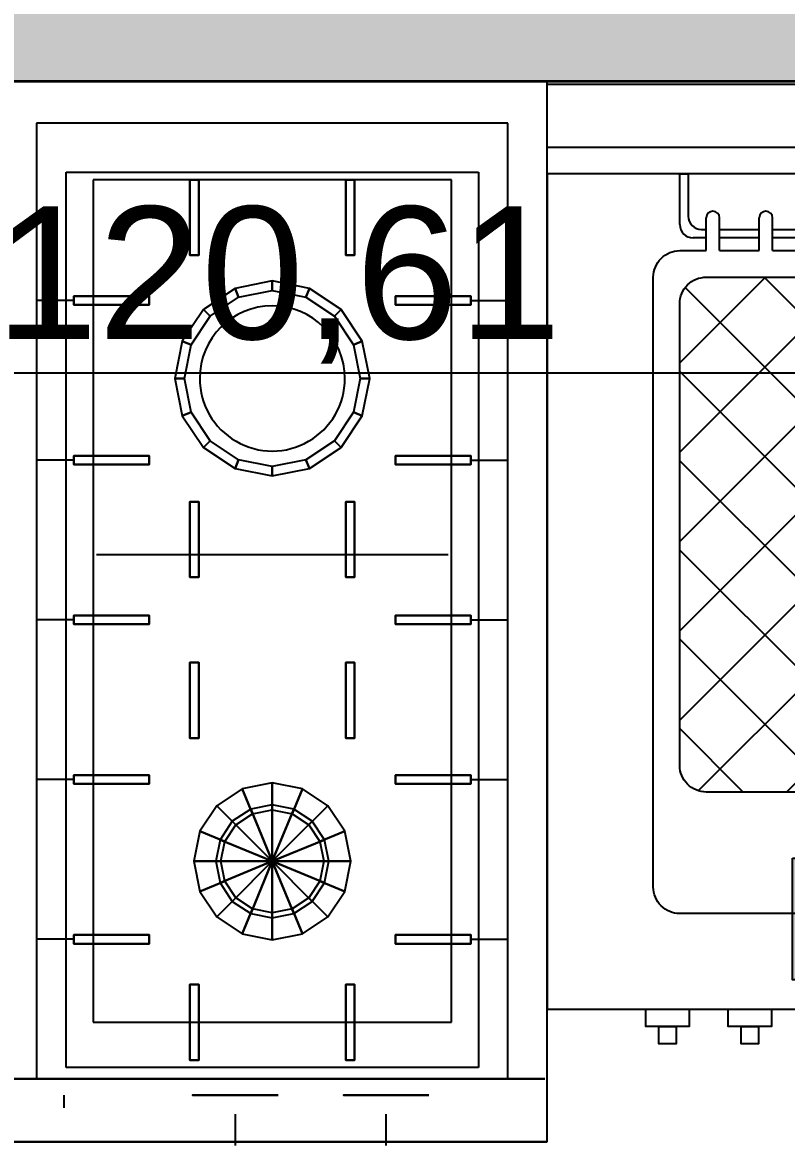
# Model space of a CAD drawing. Header units: millimetres. Extents: x 44201 to 173522, y 14677 to 20075.
# Drawn here: x 172565.4 to 172623.1, y 15085.2 to 15169.9 of the extents above; entities that cross this region are included whole.
import ezdxf

# ---------------------------------------------------------------- set-up
doc = ezdxf.new("R2010")
doc.units = ezdxf.units.MM
for name, color, linetype in [('BLOK', 7, 'Continuous'), ('REMEDY EKİPMAN', 1, 'Continuous'), ('S2000-002 Çizgi', 7, 'Continuous')]:
    doc.layers.add(name, color=color, linetype=linetype)
doc.layers.add('duvar', color=7, linetype='Continuous', lineweight=35)
doc.layers.add('ölçüler', color=143, linetype='Continuous', lineweight=5)
doc.styles.get("Standard").update_dxf_attribs({"font": 'Arial.ttf'})
doc.dimstyles.new('ISO-25', dxfattribs={"dimtxt": 10, "dimasz": 4, "dimexe": 1.25, "dimexo": 0.625, "dimtad": 1, "dimtxsty": 'Standard', "dimblk": 'ARCHTICK', "dimcen": 2.5, "dimse1": 1, "dimse2": 1, "dimadec": 0, "dimazin": 0, "dimtfac": 1, "dimtmove": 0, "dimatfit": 3, "dimldrblk": 'ARCHTICK', "dimfxl": 1, "dimarcsym": 0})

# ---------------------------------------------------------------- blocks, each defined once
blk = doc.blocks.new('_ArchTick')
at = {"color": 0, "linetype": 'ByBlock', "const_width": 0.15}
blk.add_lwpolyline([(-0.5, -0.5), (0.5, 0.5)], dxfattribs=at)
blk = doc.blocks.new('*D431')
at = {"layer": 'Defpoints', "color": 0, "transparency": 16777216}
for p in [(172483.128, 15201.8), (172758.199, 15165.522), (172483.391, 15163.628)]:
    blk.add_point(p, dxfattribs=at)
at = {"layer": 'ölçüler', "color": 0, "lineweight": -2, "transparency": 16777216}
blk.add_line((172757.936, 15203.694), (172483.128, 15201.8), dxfattribs=at)
at = {"layer": 'ölçüler', "color": 0, "lineweight": -2, "transparency": 16777216, "xscale": 4, "yscale": 4, "zscale": 4}
for p, rotation in [((172757.936, 15203.694), 0.3948509396219091), ((172483.128, 15201.8), 180.3948509396219)]:
    blk.add_blockref('_ArchTick', p, dxfattribs=dict(at, rotation=rotation))
at = {"layer": 'ölçüler', "color": 0, "transparency": 16777216, "insert": (172620.486, 15209.381), "char_height": 10, "attachment_point": 5, "rotation": 0.39485}
blk.add_mtext('274,82', dxfattribs=at)
blk = doc.blocks.new('dghgdsg')
at = {"layer": 'BLOK'}
for p, q in [((234925.903, 2496.231), (234845.903, 2496.231)), ((234845.903, 2415.622), (234845.903, 2496.231)), ((234925.903, 2415.622), (234925.903, 2495.622)), ((234925.903, 2495.622, -18.022), (234925.903, 2415.622, -18.022)), ((234849.071, 2493.263), (234849.071, 2457.692)), ((234921.16, 2493.263), (234849.071, 2493.263)), ((234862.445, 2490.465, 82.145), (234862.445, 2493.31, 82.145)), ((234874.492, 2490.465, 82.145), (234874.492, 2493.31, 82.145)), ((234886.538, 2490.465, 82.145), (234886.538, 2493.31, 82.145)), ((234898.585, 2490.465, 82.145), (234898.585, 2493.31, 82.145)), ((234910.631, 2490.465, 82.145), (234910.631, 2493.31, 82.145)), ((234921.16, 2457.692), (234921.16, 2493.263)), ((234852.77, 2459.921, 80.627), (234852.77, 2491.034, 80.627)), ((234852.77, 2491.034, 80.627), (234920.307, 2491.034, 80.627)), ((234920.307, 2491.034, 80.627), (234920.307, 2459.921, 80.627)), ((234853.339, 2488.994), (234853.339, 2461.961)), ((234916.892, 2488.994), (234853.339, 2488.994)), ((234916.892, 2461.961), (234916.892, 2488.994)), ((234926.188, 2484.07, 4.932), (234923.816, 2484.07, 4.932)), ((234926.188, 2472.688, 4.932), (234923.816, 2472.688, 4.932)), ((234853.339, 2461.961), (234916.892, 2461.961)), ((234862.445, 2460.49, 82.145), (234862.445, 2457.645, 82.145)), ((234874.492, 2460.49, 82.145), (234874.492, 2457.645, 82.145)), ((234886.538, 2460.49, 82.145), (234886.538, 2457.645, 82.145)), ((234898.585, 2460.49, 82.145), (234898.585, 2457.645, 82.145)), ((234910.631, 2460.49, 82.145), (234910.631, 2457.645, 82.145)), ((234920.307, 2459.921, 80.627), (234852.77, 2459.921, 80.627)), ((234849.071, 2457.692), (234921.16, 2457.692))]:
    blk.add_line(p, q, dxfattribs=at)
at = {"layer": 'BLOK', "extrusion": (1, -1.17146e-15, 0)}
for p, q in [((234881.606, 2462.198, 76.833), (234881.606, 2488.757, 76.833)), ((234881.606, 2488.757, 76.833), (234881.606, 2488.757, 79.678)), ((234881.606, 2462.198, 79.678), (234881.606, 2462.198, 76.833))]:
    blk.add_line(p, q, dxfattribs=at)
at = {"layer": 'BLOK', "extrusion": (-1.27146e-15, -1, 1.74533e-09)}
blk.add_line((234922.394, 2459.737, 0.474), (234923.342, 2459.737, -0.474), dxfattribs=at)
at = {"layer": 'BLOK', "extrusion": (1, -1.17146e-15, 0)}
for centre in [(2484.07, 7.873, 234922.394), (2472.688, 7.873, 234922.394)]:
    blk.add_circle(centre, 3.225, dxfattribs=at)
at = {"layer": 'BLOK'}
for start, end in [(90, 270), (270, 90)]:
    blk.add_arc((234868.326, 2475.478, 81.101), 5.478, start, end, dxfattribs=at)
for points in [[(234921.16, 2496.051), (234921.16, 2496.051), (234921.16, 2415.622, 39.839)], [(234925.903, 2496.231), (234925.903, 2495.622, -3.794), (234925.903, 2415.622, -3.794), (234925.903, 2415.622)], [(234921.16, 2495.622, 58.81), (234921.16, 2495.622, 39.839), (234921.16, 2415.622, 39.839), (234921.16, 2415.622, 58.81)], [(234925.903, 2495.622, -3.794), (234925.903, 2495.622, -3.794), (234925.903, 2415.622, -3.794)], [(234862.777, 2490.465, 82.524), (234862.777, 2490.465, 85.37), (234862.113, 2490.465, 85.37), (234862.113, 2490.465, 82.524)], [(234862.777, 2490.465, 85.37), (234862.777, 2490.465, 85.37), (234862.777, 2490.465, 85.37), (234862.113, 2490.465, 85.37)], [(234862.113, 2490.465, 82.524), (234862.113, 2490.465, 85.37), (234862.113, 2484.773, 85.37)], [(234862.113, 2490.465, 85.37), (234862.777, 2490.465, 85.37), (234862.777, 2484.773, 85.37), (234862.113, 2484.773, 85.37)], [(234862.113, 2484.773, 85.37), (234862.113, 2484.773, 85.37), (234862.113, 2490.465, 82.524)], [(234862.113, 2484.773, 85.37), (234862.777, 2484.773, 85.37), (234862.777, 2490.465, 82.524), (234862.113, 2490.465, 82.524)], [(234862.777, 2484.773, 85.37), (234862.777, 2484.773, 85.37), (234862.777, 2490.465, 85.37), (234862.777, 2490.465, 82.524)], [(234862.777, 2484.773, 85.37), (234862.777, 2484.773, 85.37), (234862.777, 2490.465, 85.37)], [(234874.824, 2490.465, 82.524), (234874.824, 2490.465, 85.37), (234874.16, 2490.465, 85.37), (234874.16, 2490.465, 82.524)], [(234874.824, 2490.465, 85.37), (234874.824, 2490.465, 85.37), (234874.824, 2490.465, 85.37), (234874.16, 2490.465, 85.37)], [(234874.16, 2490.465, 82.524), (234874.16, 2490.465, 85.37), (234874.16, 2484.773, 85.37)], [(234874.16, 2490.465, 85.37), (234874.824, 2490.465, 85.37), (234874.824, 2484.773, 85.37), (234874.16, 2484.773, 85.37)], [(234874.16, 2484.773, 85.37), (234874.16, 2484.773, 85.37), (234874.16, 2490.465, 82.524)], [(234874.16, 2484.773, 85.37), (234874.824, 2484.773, 85.37), (234874.824, 2490.465, 82.524), (234874.16, 2490.465, 82.524)], [(234874.824, 2484.773, 85.37), (234874.824, 2484.773, 85.37), (234874.824, 2490.465, 85.37), (234874.824, 2490.465, 82.524)], [(234874.824, 2484.773, 85.37), (234874.824, 2484.773, 85.37), (234874.824, 2490.465, 85.37)], [(234886.87, 2490.465, 82.524), (234886.87, 2490.465, 85.37), (234886.206, 2490.465, 85.37), (234886.206, 2490.465, 82.524)], [(234886.87, 2490.465, 85.37), (234886.87, 2490.465, 85.37), (234886.87, 2490.465, 85.37), (234886.206, 2490.465, 85.37)], [(234886.206, 2490.465, 82.524), (234886.206, 2490.465, 85.37), (234886.206, 2484.773, 85.37)], [(234886.206, 2490.465, 85.37), (234886.87, 2490.465, 85.37), (234886.87, 2484.773, 85.37), (234886.206, 2484.773, 85.37)], [(234886.206, 2484.773, 85.37), (234886.206, 2484.773, 85.37), (234886.206, 2490.465, 82.524)], [(234886.206, 2484.773, 85.37), (234886.87, 2484.773, 85.37), (234886.87, 2490.465, 82.524), (234886.206, 2490.465, 82.524)], [(234886.87, 2484.773, 85.37), (234886.87, 2484.773, 85.37), (234886.87, 2490.465, 85.37), (234886.87, 2490.465, 82.524)], [(234886.87, 2484.773, 85.37), (234886.87, 2484.773, 85.37), (234886.87, 2490.465, 85.37)], [(234898.917, 2490.465, 82.524), (234898.917, 2490.465, 85.37), (234898.253, 2490.465, 85.37), (234898.253, 2490.465, 82.524)], [(234898.917, 2490.465, 85.37), (234898.917, 2490.465, 85.37), (234898.917, 2490.465, 85.37), (234898.253, 2490.465, 85.37)], [(234898.253, 2490.465, 82.524), (234898.253, 2490.465, 85.37), (234898.253, 2484.773, 85.37)], [(234898.253, 2490.465, 85.37), (234898.917, 2490.465, 85.37), (234898.917, 2484.773, 85.37), (234898.253, 2484.773, 85.37)], [(234898.253, 2484.773, 85.37), (234898.253, 2484.773, 85.37), (234898.253, 2490.465, 82.524)], [(234898.253, 2484.773, 85.37), (234898.917, 2484.773, 85.37), (234898.917, 2490.465, 82.524), (234898.253, 2490.465, 82.524)], [(234898.917, 2484.773, 85.37), (234898.917, 2484.773, 85.37), (234898.917, 2490.465, 85.37), (234898.917, 2490.465, 82.524)], [(234898.917, 2484.773, 85.37), (234898.917, 2484.773, 85.37), (234898.917, 2490.465, 85.37)], [(234910.963, 2490.465, 82.524), (234910.963, 2490.465, 85.37), (234910.299, 2490.465, 85.37), (234910.299, 2490.465, 82.524)], [(234910.963, 2490.465, 85.37), (234910.963, 2490.465, 85.37), (234910.963, 2490.465, 85.37), (234910.299, 2490.465, 85.37)], [(234910.299, 2490.465, 82.524), (234910.299, 2490.465, 85.37), (234910.299, 2484.773, 85.37)], [(234910.299, 2490.465, 85.37), (234910.963, 2490.465, 85.37), (234910.963, 2484.773, 85.37), (234910.299, 2484.773, 85.37)], [(234910.299, 2484.773, 85.37), (234910.299, 2484.773, 85.37), (234910.299, 2490.465, 82.524)], [(234910.299, 2484.773, 85.37), (234910.963, 2484.773, 85.37), (234910.963, 2490.465, 82.524), (234910.299, 2490.465, 82.524)], [(234910.963, 2484.773, 85.37), (234910.963, 2484.773, 85.37), (234910.963, 2490.465, 85.37), (234910.963, 2490.465, 82.524)], [(234910.963, 2484.773, 85.37), (234910.963, 2484.773, 85.37), (234910.963, 2490.465, 85.37)], [(234862.113, 2484.773, 85.37), (234862.113, 2484.773, 85.37), (234862.113, 2484.773, 85.37)], [(234862.113, 2484.773, 85.37), (234862.777, 2484.773, 85.37), (234862.777, 2484.773, 85.37), (234862.113, 2484.773, 85.37)], [(234874.16, 2484.773, 85.37), (234874.16, 2484.773, 85.37), (234874.16, 2484.773, 85.37)], [(234874.16, 2484.773, 85.37), (234874.824, 2484.773, 85.37), (234874.824, 2484.773, 85.37), (234874.16, 2484.773, 85.37)], [(234886.206, 2484.773, 85.37), (234886.206, 2484.773, 85.37), (234886.206, 2484.773, 85.37)], [(234886.206, 2484.773, 85.37), (234886.87, 2484.773, 85.37), (234886.87, 2484.773, 85.37), (234886.206, 2484.773, 85.37)], [(234898.253, 2484.773, 85.37), (234898.253, 2484.773, 85.37), (234898.253, 2484.773, 85.37)], [(234898.253, 2484.773, 85.37), (234898.917, 2484.773, 85.37), (234898.917, 2484.773, 85.37), (234898.253, 2484.773, 85.37)], [(234910.299, 2484.773, 85.37), (234910.299, 2484.773, 85.37), (234910.299, 2484.773, 85.37)], [(234910.299, 2484.773, 85.37), (234910.963, 2484.773, 85.37), (234910.963, 2484.773, 85.37), (234910.299, 2484.773, 85.37)], [(234865.513, 2482.269, 76.833), (234863.128, 2480.676, 76.833), (234863.631, 2480.173, 81.101), (234865.785, 2481.612, 81.101)], [(234868.326, 2482.829, 76.833), (234865.513, 2482.269, 76.833), (234865.785, 2481.612, 81.101), (234868.326, 2482.117, 81.101)], [(234871.139, 2482.269, 76.833), (234868.326, 2482.829, 76.833), (234868.326, 2482.117, 81.101), (234870.867, 2481.612, 81.101)], [(234873.524, 2480.676, 76.833), (234871.139, 2482.269, 76.833), (234870.867, 2481.612, 81.101), (234873.021, 2480.173, 81.101)], [(234853.339, 2481.027, 82.524), (234853.339, 2481.027, 85.37), (234853.339, 2481.691, 85.37), (234853.339, 2481.691, 82.524)], [(234853.339, 2481.027, 85.37), (234853.339, 2481.027, 85.37), (234853.339, 2481.027, 85.37), (234853.339, 2481.691, 85.37)], [(234853.339, 2481.691, 82.524), (234853.339, 2481.691, 85.37), (234859.03, 2481.691, 85.37)], [(234853.339, 2481.691, 85.37), (234853.339, 2481.027, 85.37), (234859.03, 2481.027, 85.37), (234859.03, 2481.691, 85.37)], [(234859.03, 2481.691, 85.37), (234859.03, 2481.691, 85.37), (234853.339, 2481.691, 82.524)], [(234859.03, 2481.691, 85.37), (234859.03, 2481.027, 85.37), (234853.339, 2481.027, 82.524), (234853.339, 2481.691, 82.524)], [(234859.03, 2481.691, 85.37), (234859.03, 2481.691, 85.37), (234859.03, 2481.691, 85.37)], [(234859.03, 2481.691, 85.37), (234859.03, 2481.027, 85.37), (234859.03, 2481.027, 85.37), (234859.03, 2481.691, 85.37)], [(234883.313, 2481.691, 82.524), (234883.313, 2481.691, 85.37), (234877.622, 2481.691, 85.37)], [(234883.313, 2481.691, 85.37), (234883.313, 2481.027, 85.37), (234877.622, 2481.027, 85.37), (234877.622, 2481.691, 85.37)], [(234877.622, 2481.691, 85.37), (234877.622, 2481.691, 85.37), (234877.622, 2481.691, 85.37)], [(234877.622, 2481.691, 85.37), (234877.622, 2481.027, 85.37), (234877.622, 2481.027, 85.37), (234877.622, 2481.691, 85.37)], [(234877.622, 2481.691, 85.37), (234877.622, 2481.691, 85.37), (234883.313, 2481.691, 82.524)], [(234877.622, 2481.691, 85.37), (234877.622, 2481.027, 85.37), (234883.313, 2481.027, 82.524), (234883.313, 2481.691, 82.524)], [(234883.313, 2481.027, 82.524), (234883.313, 2481.027, 85.37), (234883.313, 2481.691, 85.37), (234883.313, 2481.691, 82.524)], [(234883.313, 2481.027, 85.37), (234883.313, 2481.027, 85.37), (234883.313, 2481.027, 85.37), (234883.313, 2481.691, 85.37)], [(234889.763, 2481.027, 82.524), (234889.763, 2481.027, 85.37), (234889.763, 2481.691, 85.37), (234889.763, 2481.691, 82.524)], [(234889.763, 2481.027, 85.37), (234889.763, 2481.027, 85.37), (234889.763, 2481.027, 85.37), (234889.763, 2481.691, 85.37)], [(234889.763, 2481.691, 82.524), (234889.763, 2481.691, 85.37), (234895.455, 2481.691, 85.37)], [(234889.763, 2481.691, 85.37), (234889.763, 2481.027, 85.37), (234895.455, 2481.027, 85.37), (234895.455, 2481.691, 85.37)], [(234895.455, 2481.691, 85.37), (234895.455, 2481.691, 85.37), (234889.763, 2481.691, 82.524)], [(234895.455, 2481.691, 85.37), (234895.455, 2481.027, 85.37), (234889.763, 2481.027, 82.524), (234889.763, 2481.691, 82.524)], [(234895.455, 2481.691, 85.37), (234895.455, 2481.691, 85.37), (234895.455, 2481.691, 85.37)], [(234895.455, 2481.691, 85.37), (234895.455, 2481.027, 85.37), (234895.455, 2481.027, 85.37), (234895.455, 2481.691, 85.37)], [(234904.75, 2481.406, 76.833), (234902.482, 2480.955, 76.833), (234903.262, 2479.071, 81.101), (234904.75, 2479.367, 81.101)], [(234907.019, 2480.955, 76.833), (234904.75, 2481.406, 76.833), (234904.75, 2479.367, 81.101), (234906.239, 2479.071, 81.101)], [(234919.738, 2481.691, 82.524), (234919.738, 2481.691, 85.37), (234914.046, 2481.691, 85.37)], [(234919.738, 2481.691, 85.37), (234919.738, 2481.027, 85.37), (234914.046, 2481.027, 85.37), (234914.046, 2481.691, 85.37)], [(234914.046, 2481.691, 85.37), (234914.046, 2481.691, 85.37), (234914.046, 2481.691, 85.37)], [(234914.046, 2481.691, 85.37), (234914.046, 2481.027, 85.37), (234914.046, 2481.027, 85.37), (234914.046, 2481.691, 85.37)], [(234914.046, 2481.691, 85.37), (234914.046, 2481.691, 85.37), (234919.738, 2481.691, 82.524)], [(234914.046, 2481.691, 85.37), (234914.046, 2481.027, 85.37), (234919.738, 2481.027, 82.524), (234919.738, 2481.691, 82.524)], [(234919.738, 2481.027, 82.524), (234919.738, 2481.027, 85.37), (234919.738, 2481.691, 85.37), (234919.738, 2481.691, 82.524)], [(234919.738, 2481.027, 85.37), (234919.738, 2481.027, 85.37), (234919.738, 2481.027, 85.37), (234919.738, 2481.691, 85.37)], [(234859.03, 2481.027, 85.37), (234859.03, 2481.027, 85.37), (234853.339, 2481.027, 85.37), (234853.339, 2481.027, 82.524)], [(234859.03, 2481.027, 85.37), (234859.03, 2481.027, 85.37), (234853.339, 2481.027, 85.37)], [(234863.128, 2480.676, 76.833), (234861.534, 2478.291, 76.833), (234862.192, 2478.019, 81.101), (234863.631, 2480.173, 81.101)], [(234875.118, 2478.291, 76.833), (234873.524, 2480.676, 76.833), (234873.021, 2480.173, 81.101), (234874.461, 2478.019, 81.101)], [(234877.622, 2481.027, 85.37), (234877.622, 2481.027, 85.37), (234883.313, 2481.027, 85.37), (234883.313, 2481.027, 82.524)], [(234877.622, 2481.027, 85.37), (234877.622, 2481.027, 85.37), (234883.313, 2481.027, 85.37)], [(234895.455, 2481.027, 85.37), (234895.455, 2481.027, 85.37), (234889.763, 2481.027, 85.37), (234889.763, 2481.027, 82.524)], [(234895.455, 2481.027, 85.37), (234895.455, 2481.027, 85.37), (234889.763, 2481.027, 85.37)], [(234902.482, 2480.955, 76.833), (234900.558, 2479.67, 76.833), (234902, 2478.228, 81.101), (234903.262, 2479.071, 81.101)], [(234908.943, 2479.67, 76.833), (234907.019, 2480.955, 76.833), (234906.239, 2479.071, 81.101), (234907.5, 2478.228, 81.101)], [(234914.046, 2481.027, 85.37), (234914.046, 2481.027, 85.37), (234919.738, 2481.027, 85.37), (234919.738, 2481.027, 82.524)], [(234914.046, 2481.027, 85.37), (234914.046, 2481.027, 85.37), (234919.738, 2481.027, 85.37)], [(234900.558, 2479.67, 76.833), (234899.273, 2477.746, 76.833), (234901.157, 2476.966, 81.101), (234902, 2478.228, 81.101)], [(234904.75, 2479.746, 81.101), (234903.117, 2479.421, 81.101), (234904.75, 2475.478, 81.67)], [(234906.384, 2479.421, 81.101), (234904.75, 2479.746, 81.101), (234904.75, 2475.478, 81.67)], [(234910.228, 2477.746, 76.833), (234908.943, 2479.67, 76.833), (234907.5, 2478.228, 81.101), (234908.343, 2476.966, 81.101)], [(234903.117, 2479.421, 81.101), (234901.732, 2478.496, 81.101), (234904.75, 2475.478, 81.67)], [(234907.769, 2478.496, 81.101), (234906.384, 2479.421, 81.101), (234904.75, 2475.478, 81.67)], [(234861.534, 2478.291, 76.833), (234860.975, 2475.478, 76.833), (234861.686, 2475.478, 81.101), (234862.192, 2478.019, 81.101)], [(234875.677, 2475.478, 76.833), (234875.118, 2478.291, 76.833), (234874.461, 2478.019, 81.101), (234874.966, 2475.478, 81.101)], [(234901.732, 2478.496, 81.101), (234900.807, 2477.111, 81.101), (234904.75, 2475.478, 81.67)], [(234908.694, 2477.111, 81.101), (234907.769, 2478.496, 81.101), (234904.75, 2475.478, 81.67)], [(234899.273, 2477.746, 76.833), (234898.822, 2475.478, 76.833), (234900.861, 2475.478, 81.101), (234901.157, 2476.966, 81.101)], [(234900.807, 2477.111, 81.101), (234900.482, 2475.478, 81.101), (234904.75, 2475.478, 81.67)], [(234909.019, 2475.478, 81.101), (234908.694, 2477.111, 81.101), (234904.75, 2475.478, 81.67)], [(234910.679, 2475.478, 76.833), (234910.228, 2477.746, 76.833), (234908.343, 2476.966, 81.101), (234908.64, 2475.478, 81.101)], [(234860.975, 2475.478, 76.833), (234861.534, 2472.664, 76.833), (234862.192, 2472.937, 81.101), (234861.686, 2475.478, 81.101)], [(234875.118, 2472.664, 76.833), (234875.677, 2475.478, 76.833), (234874.966, 2475.478, 81.101), (234874.461, 2472.937, 81.101)], [(234898.822, 2475.478, 76.833), (234899.273, 2473.209, 76.833), (234901.157, 2473.989, 81.101), (234900.861, 2475.478, 81.101)], [(234900.482, 2475.478, 81.101), (234900.807, 2473.844, 81.101), (234904.75, 2475.478, 81.67)], [(234900.807, 2473.844, 81.101), (234901.732, 2472.459, 81.101), (234904.75, 2475.478, 81.67)], [(234901.732, 2472.459, 81.101), (234903.117, 2471.534, 81.101), (234904.75, 2475.478, 81.67)], [(234903.117, 2471.534, 81.101), (234904.75, 2471.209, 81.101), (234904.75, 2475.478, 81.67)], [(234904.75, 2471.209, 81.101), (234906.384, 2471.534, 81.101), (234904.75, 2475.478, 81.67)], [(234906.384, 2471.534, 81.101), (234907.769, 2472.459, 81.101), (234904.75, 2475.478, 81.67)], [(234907.769, 2472.459, 81.101), (234908.694, 2473.844, 81.101), (234904.75, 2475.478, 81.67)], [(234908.694, 2473.844, 81.101), (234909.019, 2475.478, 81.101), (234904.75, 2475.478, 81.67)], [(234910.228, 2473.209, 76.833), (234910.679, 2475.478, 76.833), (234908.64, 2475.478, 81.101), (234908.343, 2473.989, 81.101)], [(234899.273, 2473.209, 76.833), (234900.558, 2471.286, 76.833), (234902, 2472.728, 81.101), (234901.157, 2473.989, 81.101)], [(234908.943, 2471.286, 76.833), (234910.228, 2473.209, 76.833), (234908.343, 2473.989, 81.101), (234907.5, 2472.728, 81.101)], [(234861.534, 2472.664, 76.833), (234863.128, 2470.279, 76.833), (234863.631, 2470.782, 81.101), (234862.192, 2472.937, 81.101)], [(234873.524, 2470.279, 76.833), (234875.118, 2472.664, 76.833), (234874.461, 2472.937, 81.101), (234873.021, 2470.782, 81.101)], [(234900.558, 2471.286, 76.833), (234902.482, 2470, 76.833), (234903.262, 2471.885, 81.101), (234902, 2472.728, 81.101)], [(234907.019, 2470, 76.833), (234908.943, 2471.286, 76.833), (234907.5, 2472.728, 81.101), (234906.239, 2471.885, 81.101)], [(234902.482, 2470, 76.833), (234904.75, 2469.549, 76.833), (234904.75, 2471.588, 81.101), (234903.262, 2471.885, 81.101)], [(234904.75, 2469.549, 76.833), (234907.019, 2470, 76.833), (234906.239, 2471.885, 81.101), (234904.75, 2471.588, 81.101)], [(234863.128, 2470.279, 76.833), (234865.513, 2468.686, 76.833), (234865.785, 2469.343, 81.101), (234863.631, 2470.782, 81.101)], [(234871.139, 2468.686, 76.833), (234873.524, 2470.279, 76.833), (234873.021, 2470.782, 81.101), (234870.867, 2469.343, 81.101)], [(234853.339, 2469.265, 82.524), (234853.339, 2469.265, 85.37), (234853.339, 2469.929, 85.37), (234853.339, 2469.929, 82.524)], [(234853.339, 2469.265, 85.37), (234853.339, 2469.265, 85.37), (234853.339, 2469.265, 85.37), (234853.339, 2469.929, 85.37)], [(234853.339, 2469.929, 82.524), (234853.339, 2469.929, 85.37), (234859.03, 2469.929, 85.37)], [(234853.339, 2469.929, 85.37), (234853.339, 2469.265, 85.37), (234859.03, 2469.265, 85.37), (234859.03, 2469.929, 85.37)], [(234859.03, 2469.929, 85.37), (234859.03, 2469.929, 85.37), (234853.339, 2469.929, 82.524)], [(234859.03, 2469.929, 85.37), (234859.03, 2469.265, 85.37), (234853.339, 2469.265, 82.524), (234853.339, 2469.929, 82.524)], [(234859.03, 2469.929, 85.37), (234859.03, 2469.929, 85.37), (234859.03, 2469.929, 85.37)], [(234859.03, 2469.929, 85.37), (234859.03, 2469.265, 85.37), (234859.03, 2469.265, 85.37), (234859.03, 2469.929, 85.37)], [(234883.313, 2469.929, 82.524), (234883.313, 2469.929, 85.37), (234877.622, 2469.929, 85.37)], [(234883.313, 2469.929, 85.37), (234883.313, 2469.265, 85.37), (234877.622, 2469.265, 85.37), (234877.622, 2469.929, 85.37)], [(234877.622, 2469.929, 85.37), (234877.622, 2469.929, 85.37), (234877.622, 2469.929, 85.37)], [(234877.622, 2469.929, 85.37), (234877.622, 2469.265, 85.37), (234877.622, 2469.265, 85.37), (234877.622, 2469.929, 85.37)], [(234877.622, 2469.929, 85.37), (234877.622, 2469.929, 85.37), (234883.313, 2469.929, 82.524)], [(234877.622, 2469.929, 85.37), (234877.622, 2469.265, 85.37), (234883.313, 2469.265, 82.524), (234883.313, 2469.929, 82.524)], [(234883.313, 2469.265, 82.524), (234883.313, 2469.265, 85.37), (234883.313, 2469.929, 85.37), (234883.313, 2469.929, 82.524)], [(234883.313, 2469.265, 85.37), (234883.313, 2469.265, 85.37), (234883.313, 2469.265, 85.37), (234883.313, 2469.929, 85.37)], [(234889.763, 2469.265, 82.524), (234889.763, 2469.265, 85.37), (234889.763, 2469.929, 85.37), (234889.763, 2469.929, 82.524)], [(234889.763, 2469.265, 85.37), (234889.763, 2469.265, 85.37), (234889.763, 2469.265, 85.37), (234889.763, 2469.929, 85.37)], [(234889.763, 2469.929, 82.524), (234889.763, 2469.929, 85.37), (234895.455, 2469.929, 85.37)], [(234889.763, 2469.929, 85.37), (234889.763, 2469.265, 85.37), (234895.455, 2469.265, 85.37), (234895.455, 2469.929, 85.37)], [(234895.455, 2469.929, 85.37), (234895.455, 2469.929, 85.37), (234889.763, 2469.929, 82.524)], [(234895.455, 2469.929, 85.37), (234895.455, 2469.265, 85.37), (234889.763, 2469.265, 82.524), (234889.763, 2469.929, 82.524)], [(234895.455, 2469.929, 85.37), (234895.455, 2469.929, 85.37), (234895.455, 2469.929, 85.37)], [(234895.455, 2469.929, 85.37), (234895.455, 2469.265, 85.37), (234895.455, 2469.265, 85.37), (234895.455, 2469.929, 85.37)], [(234919.738, 2469.929, 82.524), (234919.738, 2469.929, 85.37), (234914.046, 2469.929, 85.37)], [(234919.738, 2469.929, 85.37), (234919.738, 2469.265, 85.37), (234914.046, 2469.265, 85.37), (234914.046, 2469.929, 85.37)], [(234914.046, 2469.929, 85.37), (234914.046, 2469.929, 85.37), (234914.046, 2469.929, 85.37)], [(234914.046, 2469.929, 85.37), (234914.046, 2469.265, 85.37), (234914.046, 2469.265, 85.37), (234914.046, 2469.929, 85.37)], [(234914.046, 2469.929, 85.37), (234914.046, 2469.929, 85.37), (234919.738, 2469.929, 82.524)], [(234914.046, 2469.929, 85.37), (234914.046, 2469.265, 85.37), (234919.738, 2469.265, 82.524), (234919.738, 2469.929, 82.524)], [(234919.738, 2469.265, 82.524), (234919.738, 2469.265, 85.37), (234919.738, 2469.929, 85.37), (234919.738, 2469.929, 82.524)], [(234919.738, 2469.265, 85.37), (234919.738, 2469.265, 85.37), (234919.738, 2469.265, 85.37), (234919.738, 2469.929, 85.37)], [(234859.03, 2469.265, 85.37), (234859.03, 2469.265, 85.37), (234853.339, 2469.265, 85.37), (234853.339, 2469.265, 82.524)], [(234859.03, 2469.265, 85.37), (234859.03, 2469.265, 85.37), (234853.339, 2469.265, 85.37)], [(234865.513, 2468.686, 76.833), (234868.326, 2468.126, 76.833), (234868.326, 2468.838, 81.101), (234865.785, 2469.343, 81.101)], [(234868.326, 2468.126, 76.833), (234871.139, 2468.686, 76.833), (234870.867, 2469.343, 81.101), (234868.326, 2468.838, 81.101)], [(234877.622, 2469.265, 85.37), (234877.622, 2469.265, 85.37), (234883.313, 2469.265, 85.37), (234883.313, 2469.265, 82.524)], [(234877.622, 2469.265, 85.37), (234877.622, 2469.265, 85.37), (234883.313, 2469.265, 85.37)], [(234895.455, 2469.265, 85.37), (234895.455, 2469.265, 85.37), (234889.763, 2469.265, 85.37), (234889.763, 2469.265, 82.524)], [(234895.455, 2469.265, 85.37), (234895.455, 2469.265, 85.37), (234889.763, 2469.265, 85.37)], [(234914.046, 2469.265, 85.37), (234914.046, 2469.265, 85.37), (234919.738, 2469.265, 85.37), (234919.738, 2469.265, 82.524)], [(234914.046, 2469.265, 85.37), (234914.046, 2469.265, 85.37), (234919.738, 2469.265, 85.37)], [(234862.113, 2460.49, 82.524), (234862.113, 2460.49, 85.37), (234862.113, 2466.182, 85.37)], [(234862.113, 2460.49, 85.37), (234862.777, 2460.49, 85.37), (234862.777, 2466.182, 85.37), (234862.113, 2466.182, 85.37)], [(234862.113, 2466.182, 85.37), (234862.113, 2466.182, 85.37), (234862.113, 2466.182, 85.37)], [(234862.113, 2466.182, 85.37), (234862.777, 2466.182, 85.37), (234862.777, 2466.182, 85.37), (234862.113, 2466.182, 85.37)], [(234862.113, 2466.182, 85.37), (234862.113, 2466.182, 85.37), (234862.113, 2460.49, 82.524)], [(234862.113, 2466.182, 85.37), (234862.777, 2466.182, 85.37), (234862.777, 2460.49, 82.524), (234862.113, 2460.49, 82.524)], [(234862.777, 2466.182, 85.37), (234862.777, 2466.182, 85.37), (234862.777, 2460.49, 85.37), (234862.777, 2460.49, 82.524)], [(234862.777, 2466.182, 85.37), (234862.777, 2466.182, 85.37), (234862.777, 2460.49, 85.37)], [(234874.16, 2460.49, 82.524), (234874.16, 2460.49, 85.37), (234874.16, 2466.182, 85.37)], [(234874.16, 2460.49, 85.37), (234874.824, 2460.49, 85.37), (234874.824, 2466.182, 85.37), (234874.16, 2466.182, 85.37)], [(234874.16, 2466.182, 85.37), (234874.16, 2466.182, 85.37), (234874.16, 2466.182, 85.37)], [(234874.16, 2466.182, 85.37), (234874.824, 2466.182, 85.37), (234874.824, 2466.182, 85.37), (234874.16, 2466.182, 85.37)], [(234874.16, 2466.182, 85.37), (234874.16, 2466.182, 85.37), (234874.16, 2460.49, 82.524)], [(234874.16, 2466.182, 85.37), (234874.824, 2466.182, 85.37), (234874.824, 2460.49, 82.524), (234874.16, 2460.49, 82.524)], [(234874.824, 2466.182, 85.37), (234874.824, 2466.182, 85.37), (234874.824, 2460.49, 85.37), (234874.824, 2460.49, 82.524)], [(234874.824, 2466.182, 85.37), (234874.824, 2466.182, 85.37), (234874.824, 2460.49, 85.37)], [(234886.206, 2460.49, 82.524), (234886.206, 2460.49, 85.37), (234886.206, 2466.182, 85.37)], [(234886.206, 2460.49, 85.37), (234886.87, 2460.49, 85.37), (234886.87, 2466.182, 85.37), (234886.206, 2466.182, 85.37)], [(234886.206, 2466.182, 85.37), (234886.206, 2466.182, 85.37), (234886.206, 2466.182, 85.37)], [(234886.206, 2466.182, 85.37), (234886.87, 2466.182, 85.37), (234886.87, 2466.182, 85.37), (234886.206, 2466.182, 85.37)], [(234886.206, 2466.182, 85.37), (234886.206, 2466.182, 85.37), (234886.206, 2460.49, 82.524)], [(234886.206, 2466.182, 85.37), (234886.87, 2466.182, 85.37), (234886.87, 2460.49, 82.524), (234886.206, 2460.49, 82.524)], [(234886.87, 2466.182, 85.37), (234886.87, 2466.182, 85.37), (234886.87, 2460.49, 85.37), (234886.87, 2460.49, 82.524)], [(234886.87, 2466.182, 85.37), (234886.87, 2466.182, 85.37), (234886.87, 2460.49, 85.37)], [(234898.253, 2460.49, 82.524), (234898.253, 2460.49, 85.37), (234898.253, 2466.182, 85.37)], [(234898.253, 2460.49, 85.37), (234898.917, 2460.49, 85.37), (234898.917, 2466.182, 85.37), (234898.253, 2466.182, 85.37)], [(234898.253, 2466.182, 85.37), (234898.253, 2466.182, 85.37), (234898.253, 2466.182, 85.37)], [(234898.253, 2466.182, 85.37), (234898.917, 2466.182, 85.37), (234898.917, 2466.182, 85.37), (234898.253, 2466.182, 85.37)], [(234898.253, 2466.182, 85.37), (234898.253, 2466.182, 85.37), (234898.253, 2460.49, 82.524)], [(234898.253, 2466.182, 85.37), (234898.917, 2466.182, 85.37), (234898.917, 2460.49, 82.524), (234898.253, 2460.49, 82.524)], [(234898.917, 2466.182, 85.37), (234898.917, 2466.182, 85.37), (234898.917, 2460.49, 85.37), (234898.917, 2460.49, 82.524)], [(234898.917, 2466.182, 85.37), (234898.917, 2466.182, 85.37), (234898.917, 2460.49, 85.37)], [(234910.299, 2460.49, 82.524), (234910.299, 2460.49, 85.37), (234910.299, 2466.182, 85.37)], [(234910.299, 2460.49, 85.37), (234910.963, 2460.49, 85.37), (234910.963, 2466.182, 85.37), (234910.299, 2466.182, 85.37)], [(234910.299, 2466.182, 85.37), (234910.299, 2466.182, 85.37), (234910.299, 2466.182, 85.37)], [(234910.299, 2466.182, 85.37), (234910.963, 2466.182, 85.37), (234910.963, 2466.182, 85.37), (234910.299, 2466.182, 85.37)], [(234910.299, 2466.182, 85.37), (234910.299, 2466.182, 85.37), (234910.299, 2460.49, 82.524)], [(234910.299, 2466.182, 85.37), (234910.963, 2466.182, 85.37), (234910.963, 2460.49, 82.524), (234910.299, 2460.49, 82.524)], [(234910.963, 2466.182, 85.37), (234910.963, 2466.182, 85.37), (234910.963, 2460.49, 85.37), (234910.963, 2460.49, 82.524)], [(234910.963, 2466.182, 85.37), (234910.963, 2466.182, 85.37), (234910.963, 2460.49, 85.37)], [(234862.777, 2460.49, 82.524), (234862.777, 2460.49, 85.37), (234862.113, 2460.49, 85.37), (234862.113, 2460.49, 82.524)], [(234862.777, 2460.49, 85.37), (234862.777, 2460.49, 85.37), (234862.777, 2460.49, 85.37), (234862.113, 2460.49, 85.37)], [(234874.824, 2460.49, 82.524), (234874.824, 2460.49, 85.37), (234874.16, 2460.49, 85.37), (234874.16, 2460.49, 82.524)], [(234874.824, 2460.49, 85.37), (234874.824, 2460.49, 85.37), (234874.824, 2460.49, 85.37), (234874.16, 2460.49, 85.37)], [(234886.87, 2460.49, 82.524), (234886.87, 2460.49, 85.37), (234886.206, 2460.49, 85.37), (234886.206, 2460.49, 82.524)], [(234886.87, 2460.49, 85.37), (234886.87, 2460.49, 85.37), (234886.87, 2460.49, 85.37), (234886.206, 2460.49, 85.37)], [(234898.917, 2460.49, 82.524), (234898.917, 2460.49, 85.37), (234898.253, 2460.49, 85.37), (234898.253, 2460.49, 82.524)], [(234898.917, 2460.49, 85.37), (234898.917, 2460.49, 85.37), (234898.917, 2460.49, 85.37), (234898.253, 2460.49, 85.37)], [(234910.963, 2460.49, 82.524), (234910.963, 2460.49, 85.37), (234910.299, 2460.49, 85.37), (234910.299, 2460.49, 82.524)], [(234910.963, 2460.49, 85.37), (234910.963, 2460.49, 85.37), (234910.963, 2460.49, 85.37), (234910.299, 2460.49, 85.37)]]:
    blk.add_3dface(points, dxfattribs=at)
blk = doc.blocks.new('ttyjetyj')
at = {"layer": 'S2000-002 Çizgi'}
h = blk.add_hatch(dxfattribs=at)
h.set_pattern_fill('ANSI31', color=256, scale=1.5, angle=45, style=0)
h.set_pattern_definition([(90, (-3468.603, -4904.5318), (-4.7625, 9e-16), [])])
h.paths.add_polyline_path([(234225.546, 9945.303), (234232.546, 9945.303), (234232.546, 9985.303), (234225.546, 9985.303)])
h = blk.add_hatch(dxfattribs=at)
h.set_pattern_fill('ANSI37', color=256, scale=1.5, style=0)
h.set_pattern_definition([(45, (-3532.4763, -4891.3154), (-3.36759605, 3.36759605), []), (135, (-3532.4763, -4891.3154), (-3.36759605, -3.36759605), [])])
h.paths.add_polyline_path([(234242.33, 9975.303, 0.414214), (234240.33, 9973.303), (234240.33, 9957.303, 0.414214), (234242.33, 9955.303), (234277.165, 9955.303, 0.414214), (234279.165, 9957.303), (234279.165, 9973.303, 0.414214), (234277.165, 9975.303)])
blk.add_hatch(color=256, dxfattribs=at).paths.add_polyline_path([(234284.165, 9963.798), (234284.165, 9966.809), (234293.33, 9966.809), (234293.33, 9963.798)])
for p, q in [((234295.546, 9985.303), (234225.546, 9985.303)), ((234225.546, 9985.303), (234225.546, 9945.303)), ((234295.546, 9945.303), (234295.546, 9985.303)), ((234232.546, 9980.303), (234232.546, 9980.941)), ((234232.546, 9980.303), (234232.546, 9979.665)), ((234235.731, 9975.303), (234232.546, 9975.303)), ((234232.546, 9975.213), (234232.546, 9974.575)), ((234235.731, 9975.303), (234236.369, 9975.303)), ((234232.546, 9974.665), (234235.731, 9974.665)), ((234237.369, 9974.303), (234237.369, 9973.303)), ((234238.33, 9973.303), (234235.854, 9973.303)), ((234236.731, 9973.303), (234236.731, 9973.665)), ((234238.33, 9972.303), (234235.854, 9972.303)), ((234236.731, 9969.303), (234236.731, 9972.303)), ((234237.369, 9972.303), (234237.369, 9969.303)), ((234238.33, 9969.303), (234235.854, 9969.303)), ((234238.33, 9968.303), (234235.854, 9968.303)), ((234236.731, 9962.303), (234236.731, 9968.303)), ((234237.369, 9968.303), (234237.369, 9962.303)), ((234238.33, 9962.303), (234235.854, 9962.303)), ((234238.33, 9961.303), (234235.854, 9961.303)), ((234236.731, 9958.303), (234236.731, 9961.303)), ((234237.369, 9961.303), (234237.369, 9958.303)), ((234238.33, 9958.303), (234235.854, 9958.303)), ((234238.33, 9957.303), (234235.854, 9957.303)), ((234236.731, 9956.941), (234236.731, 9957.303)), ((234237.369, 9957.303), (234237.369, 9956.941)), ((234237.369, 9956.941), (234237.369, 9956.303)), ((234232.546, 9955.941), (234235.731, 9955.941)), ((234232.546, 9955.213), (234232.546, 9955.851)), ((234236.369, 9955.303), (234232.546, 9955.303)), ((234232.546, 9945.303), (234295.546, 9945.303))]:
    blk.add_line(p, q, dxfattribs=at)
for points in [[(234225.546, 9945.303), (234225.546, 9985.303), (234232.546, 9985.303), (234232.546, 9945.303)], [(234284.165, 9963.798), (234284.165, 9966.809), (234293.33, 9966.809), (234293.33, 9963.798)], [(234279.165, 9964.303), (234284.165, 9964.303), (234284.165, 9966.303), (234279.165, 9966.303)], [(234295.546, 9958.953), (234295.546, 9962.234), (234296.858, 9962.234), (234296.858, 9958.953)], [(234296.858, 9959.937), (234296.858, 9961.249), (234298.171, 9961.249), (234298.171, 9959.937)], [(234295.546, 9952.73), (234295.546, 9956.011), (234296.858, 9956.011), (234296.858, 9952.73)], [(234296.858, 9953.714), (234296.858, 9955.027), (234298.171, 9955.027), (234298.171, 9953.714)]]:
    blk.add_lwpolyline(points, close=True, dxfattribs=at)
for points in [[(234238.33, 9973.303), (234238.33, 9975.303, -0.414214), (234240.33, 9977.303), (234286.33, 9977.303, -0.414214), (234288.33, 9975.303), (234288.33, 9971.803)], [(234288.33, 9971.803), (234288.33, 9955.303, -0.414214), (234286.33, 9953.303), (234240.33, 9953.303, -0.414214), (234238.33, 9955.303), (234238.33, 9957.303)]]:
    blk.add_lwpolyline(points, format="xyb", dxfattribs=at)
blk.add_lwpolyline([(234240.33, 9957.303), (234240.33, 9973.303, -0.414214), (234242.33, 9975.303), (234277.165, 9975.303, -0.414214), (234279.165, 9973.303), (234279.165, 9957.303, -0.414214), (234277.165, 9955.303), (234242.33, 9955.303, -0.414214)], format="xyb", close=True, dxfattribs=at)
for points in [[(234238.33, 9969.303), (234238.33, 9972.303)], [(234238.33, 9962.303), (234238.33, 9968.303)], [(234238.33, 9958.303), (234238.33, 9961.303)]]:
    blk.add_lwpolyline(points, dxfattribs=at)
for centre, radius, start, end in [((234236.369, 9974.303), 1, 0, 90), ((234235.731, 9973.665), 1, 0, 90), ((234235.854, 9972.803), 0.5, 90, 270), ((234235.854, 9968.803), 0.5, 90, 270), ((234235.854, 9961.803), 0.5, 90, 270), ((234235.854, 9957.803), 0.5, 90, 270), ((234235.731, 9956.941), 1, 270, 0), ((234236.369, 9956.303), 1, 270, 0)]:
    blk.add_arc(centre, radius, start, end, dxfattribs=at)
blk = doc.blocks.new('*D497')
at = {"layer": 'Defpoints', "color": 0, "transparency": 16777216}
for p in [(172524.391, 15155.268), (172645, 15155.268), (172524.391, 15143.505)]:
    blk.add_point(p, dxfattribs=at)
at = {"layer": 'ölçüler', "color": 0, "lineweight": -2, "transparency": 16777216}
blk.add_line((172645, 15143.505), (172524.391, 15143.505), dxfattribs=at)
at = {"layer": 'ölçüler', "color": 0, "lineweight": -2, "transparency": 16777216, "xscale": 4, "yscale": 4, "zscale": 4, "rotation": 180}
blk.add_blockref('_ArchTick', (172524.391, 15143.505), dxfattribs=at)
at = {"layer": 'ölçüler', "color": 0, "lineweight": -2, "transparency": 16777216, "xscale": 4, "yscale": 4, "zscale": 4}
blk.add_blockref('_ArchTick', (172645, 15143.505), dxfattribs=at)
at = {"layer": 'ölçüler', "color": 0, "transparency": 16777216, "insert": (172584.695, 15150.14), "char_height": 10, "attachment_point": 5}
blk.add_mtext('120,61', dxfattribs=at)

msp = doc.modelspace()

# ---------------------------------------------------------------- hatches: boundary and pattern name
at = {"layer": 'duvar'}
h = msp.add_hatch(color=251, dxfattribs=at)
h.dxf.hatch_style = 1
h.paths.add_polyline_path([(172834.391, 15180.522), (172524.391, 15180.522), (172524.391, 15165.522), (172834.391, 15165.522)])
h.paths.add_polyline_path([(172934.391, 15180.522), (172924.391, 15180.522), (172924.391, 15165.522), (172934.391, 15165.522)])

# ---------------------------------------------------------------- linework, layer by layer
msp.add_line((172524.391, 15165.522), (172834.391, 15165.522), dxfattribs=at)

# ---------------------------------------------------------------- block references
at = {"layer": 'REMEDY EKİPMAN', "rotation": 270}
msp.add_blockref('ttyjetyj', (162659.697, 249391.068), dxfattribs=at)
at = {"layer": 'ölçüler', "rotation": 270}
msp.add_blockref('dghgdsg', (170108.769, 250011.425), dxfattribs=at)

# ---------------------------------------------------------------- dimensions: what is measured, and where the dimension line sits
at = {"layer": 'ölçüler'}
for p1, p2, distance, picture, middle in [((172758.1993, 15165.5219), (172483.3908, 15163.628), -38.1728, '*D431', (172620.4863, 15209.3813)), ((172645, 15155.268), (172524.391, 15155.268), 11.763, '*D497', (172584.695, 15150.14))]:
    dim = msp.add_aligned_dim(p1=p1, p2=p2, distance=distance, dimstyle='ISO-25', dxfattribs=at)
    dim.commit()
    dim.dimension.update_dxf_attribs({"geometry": picture, "text_midpoint": middle})

doc.saveas('drawing.dxf')
